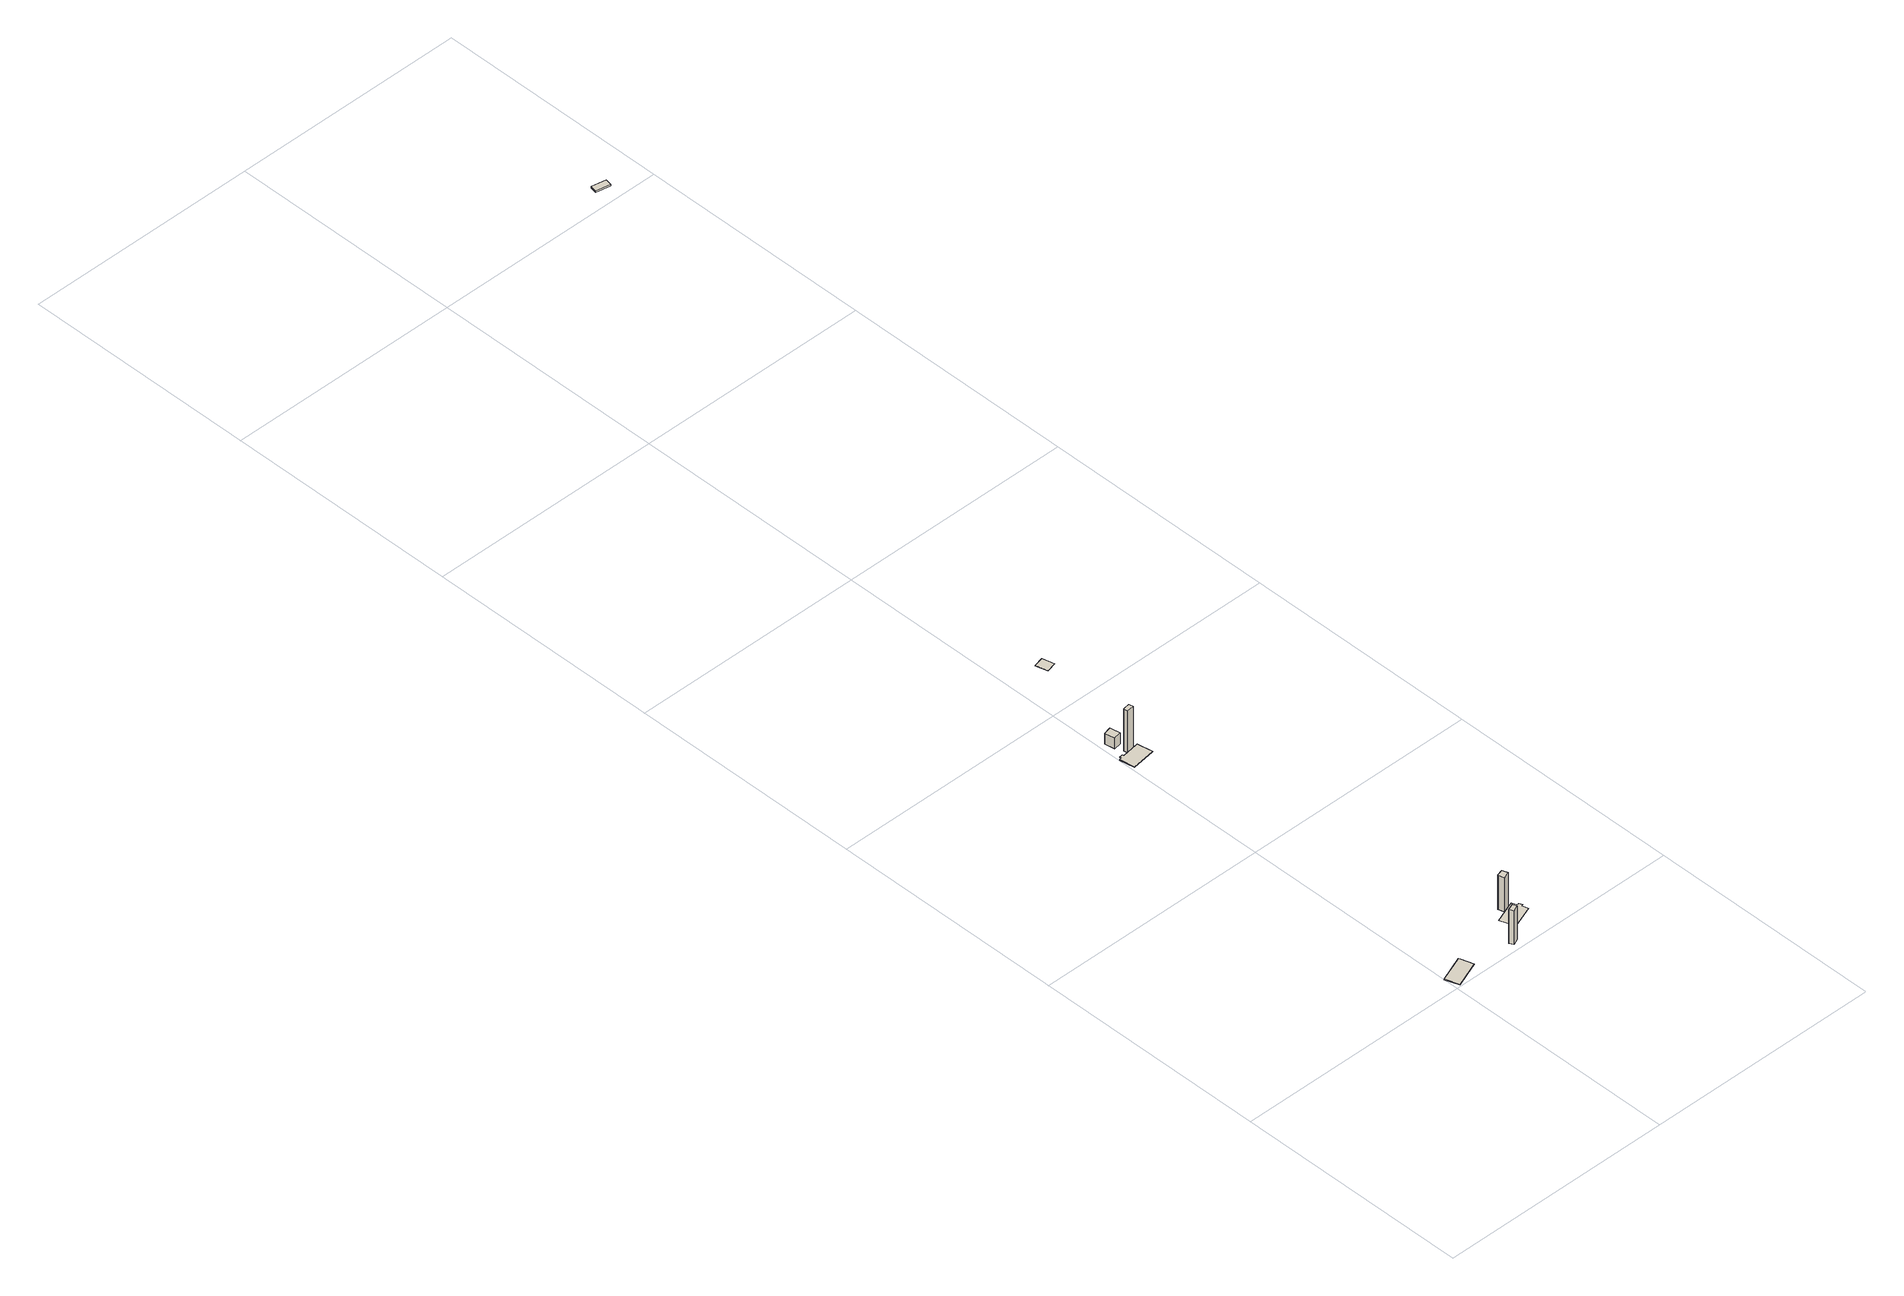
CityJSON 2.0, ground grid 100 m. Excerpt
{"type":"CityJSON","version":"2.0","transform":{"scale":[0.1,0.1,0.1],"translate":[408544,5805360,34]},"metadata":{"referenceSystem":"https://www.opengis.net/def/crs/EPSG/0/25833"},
"CityObjects":{
"building1":{"type":"Building","attributes":{"Gemeindeschluessel":"11000009","BezugspunktDach":"2200","function":"31001_2000","measuredHeight":0.259,"storeysAboveGround":1},"address":[{"country":"Germany","locality":"Berlin","thoroughfareNumber":"110 (2)","thoroughfareName":"Gosener Damm"}],"geometry":[{"type":"Solid","lod":"1","boundaries":[[[[0,1,2,3,4,5]],[[6,7,8,9,10,11]],[[6,11,5,4]],[[7,6,4,3]],[[8,7,3,2]],[[9,8,2,1]],[[10,9,1,0]],[[11,10,0,5]]]]}]},
"building2":{"type":"Building","attributes":{"Gemeindeschluessel":"11000009","BezugspunktDach":"2200","function":"31001_2520","measuredHeight":15.53,"storeysAboveGround":1},"address":[{"country":"Germany","locality":"Berlin","thoroughfareNumber":"110 (5)","thoroughfareName":"Gosener Damm"}],"geometry":[{"type":"Solid","lod":"1","boundaries":[[[[12,13,14,15]],[[16,17,18,19]],[[16,19,15,14]],[[17,16,14,13]],[[18,17,13,12]],[[19,18,12,15]]]]}]},
"building3":{"type":"Building","attributes":{"Gemeindeschluessel":"11000009","BezugspunktDach":"2200","function":"31001_2000","measuredHeight":0.094,"storeysAboveGround":1},"address":[{"country":"Germany","locality":"Berlin","thoroughfareNumber":"110 (6)","thoroughfareName":"Gosener Damm"}],"geometry":[{"type":"Solid","lod":"1","boundaries":[[[[20,21,22,23,24,25,26,27,28,29]],[[30,31,32,33,34,35,36,37,38,39]],[[30,39,29,28]],[[31,30,28,27]],[[32,31,27,26]],[[33,32,26,25]],[[34,33,25,24]],[[35,34,24,23]],[[36,35,23,22]],[[37,36,22,21]],[[38,37,21,20]],[[39,38,20,29]]]]}]},
"building4":{"type":"Building","attributes":{"Gemeindeschluessel":"11000009","BezugspunktDach":"2200","function":"51009_1610","measuredHeight":15.75,"storeysAboveGround":0},"address":[{"country":"Germany","locality":"Berlin"}],"geometry":[{"type":"Solid","lod":"1","boundaries":[[[[40,41,42,43]],[[44,31,30,45]],[[44,45,43,42]],[[31,44,42,41]],[[30,31,41,40]],[[45,30,40,43]]]]}]},
"building5":{"type":"Building","attributes":{"Gemeindeschluessel":"11000009","BezugspunktDach":"2200","function":"31001_2000","measuredHeight":0.258,"storeysAboveGround":1},"address":[{"country":"Germany","locality":"Berlin","thoroughfareNumber":"111","thoroughfareName":"Gosener Damm"}],"geometry":[{"type":"Solid","lod":"1","boundaries":[[[[46,47,48,49,50,51,52,53,54,55]],[[56,57,58,59,60,61,62,63,64,65]],[[56,65,55,54]],[[57,56,54,53]],[[58,57,53,52]],[[59,58,52,51]],[[60,59,51,50]],[[61,60,50,49]],[[62,61,49,48]],[[63,62,48,47]],[[64,63,47,46]],[[65,64,46,55]]]]}]},
"building6":{"type":"Building","attributes":{"Gemeindeschluessel":"11000009","BezugspunktDach":"2200","function":"51009_1610","measuredHeight":19.33,"storeysAboveGround":0},"address":[{"country":"Germany","locality":"Berlin"}],"geometry":[{"type":"Solid","lod":"1","boundaries":[[[[66,67,68,69]],[[70,61,60,71]],[[70,71,69,68]],[[61,70,68,67]],[[60,61,67,66]],[[71,60,66,69]]]]}]},
"building7":{"type":"Building","attributes":{"Gemeindeschluessel":"11000009","BezugspunktDach":"2200","function":"31001_2000","measuredHeight":4.96,"storeysAboveGround":1},"address":[{"country":"Germany","locality":"Berlin","thoroughfareNumber":"111 (1)","thoroughfareName":"Gosener Damm"}],"geometry":[{"type":"Solid","lod":"1","boundaries":[[[[72,73,74,75]],[[76,77,78,79]],[[76,79,75,74]],[[77,76,74,73]],[[78,77,73,72]],[[79,78,72,75]]]]}]},
"building8":{"type":"Building","attributes":{"Gemeindeschluessel":"11000009","BezugspunktDach":"2200","function":"31001_2000","measuredHeight":0.117,"storeysAboveGround":1},"address":[{"country":"Germany","locality":"Berlin","thoroughfareNumber":"112","thoroughfareName":"Gosener Damm"}],"geometry":[{"type":"Solid","lod":"1","boundaries":[[[[80,81,82,83]],[[84,85,86,87]],[[84,87,83,82]],[[85,84,82,81]],[[86,85,81,80]],[[87,86,80,83]]]]}]},
"building9":{"type":"Building","attributes":{"Gemeindeschluessel":"11000009","BezugspunktDach":"2200","function":"31001_2000","measuredHeight":0.641,"storeysAboveGround":1},"address":[{"country":"Germany","locality":"Berlin","thoroughfareNumber":"113","thoroughfareName":"Gosener Damm"}],"geometry":[{"type":"Solid","lod":"1","boundaries":[[[[88,89,90,91]],[[92,93,94,95]],[[92,95,91,90]],[[93,92,90,89]],[[94,93,89,88]],[[95,94,88,91]]]]}]}
},
"vertices":[
[22,6,14],[107,39,14],[130,48,14],[114,101,14],[111,107,14],[0,65,14],[111,107,11],[114,101,11],[130,48,11],[107,39,11],[22,6,11],[0,65,11],
[303,28,165],[330,39,165],[322,57,165],[295,46,165],[322,57,10],[330,39,10],[303,28,10],[295,46,10],
[375,92,13],[470,126,13],[462,153,13],[469,155,13],[464,169,13],[456,167,13],[446,189,13],[425,182,13],[398,171,13],[352,154,13],[398,171,12],[425,182,12],[446,189,12],[456,167,12],[464,169,12],[469,155,12],[462,153,12],[470,126,12],[375,92,12],[352,154,12],
[398,171,170],[425,182,170],[417,206,170],[391,198,170],[417,206,12],[391,198,12],
[13,1609,15],[114,1623,15],[102,1688,15],[80,1685,15],[49,1680,15],[27,1677,15],[25,1683,15],[12,1682,15],[12,1675,15],[2,1672,15],[12,1675,12],[12,1682,12],[25,1683,12],[27,1677,12],[49,1680,12],[80,1685,12],[102,1688,12],[114,1623,12],[13,1609,12],[2,1672,12],
[49,1680,205],[80,1685,205],[75,1703,205],[47,1698,205],[75,1703,12],[47,1698,12],
[33,1728,61],[65,1733,61],[57,1777,61],[25,1770,61],[57,1777,11],[65,1733,11],[33,1728,11],[25,1770,11],
[152,2180,13],[195,2190,13],[182,2241,13],[140,2231,13],[182,2241,12],[195,2190,12],[152,2180,12],[140,2231,12],
[843,5051,28],[848,5079,28],[788,5091,28],[782,5062,28],[788,5091,21],[848,5079,21],[843,5051,21],[782,5062,21]
]}
